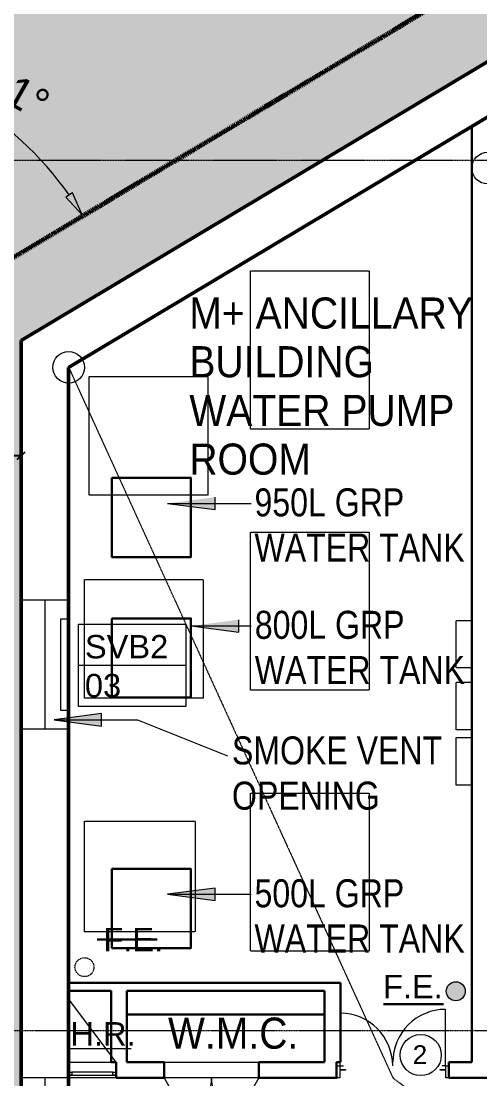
# Model space of a CAD drawing. Header units: millimetres. Extents: x -309924 to 219496, y -330797 to 211873.
# Drawn here: x 9601 to 15402, y 151843 to 165214 of the extents above; entities that cross this region are included whole.
import ezdxf

# ---------------------------------------------------------------- set-up
doc = ezdxf.new("R2010")
doc.units = ezdxf.units.MM
for name, pattern in [('Dash', [6, 3, -3]), ('Dash2', [3, 1.5, -1.5]), ('Double dash', [24.5, 10, -3, 2, -3, 2, -4.5]), ('Double dash_2_', [42.8625, 15.875, -4.7625, 6.35, -4.7625, 6.35, -4.7625]), ('Grid Line', [21, 12, -3, 3, -3]), ('IMPORT-Hidden_samll_', [3, 2, -1]), ('Overhead', [1.8, 1.2, -0.6])]:
    doc.linetypes.add(name, pattern=pattern)
for name, color, linetype, lineweight in [('0-1', 7, 'Continuous', 5), ('0-3', 7, 'Double dash_2_', 50), ('A-ANNO-DIMS', 7, 'Continuous', 9), ('A-ANNO-NOTE', 7, 'Continuous', 5), ('A-ANNO-NOTE-1', 7, 'Continuous', 20), ('A-DETL-3', 102, 'Overhead', 5), ('A-DETL-HDLN-1', 7, 'Dash2', 5), ('A-DETL-THIN', 7, 'Continuous', 5), ('A-DOOR', 7, 'Continuous', 5), ('A-DOOR-FRAM', 7, 'Continuous', 5), ('A-GENM', 7, 'Continuous', 5), ('A-GLAZ', 7, 'Continuous', 5), ('A-GLAZ-1', 7, 'Continuous', 18), ('A-WALL-2', 7, 'Continuous', 35), ('C-PROP-LINE', 7, 'Double dash', 70), ('C-PROP-LINE-1', 7, 'Double dash_2_', 50), ('G-ANNO-TEXT', 7, 'Continuous', 5), ('I-WALL', 7, 'Continuous', 9), ('I-WALL-3', 7, 'Continuous', 18), ('OAP280_W', 210, 'Continuous', 50), ('Q-SPCQ', 7, 'Continuous', 5), ('REMOVED', 5, 'Dash', 5), ('S-GRID-1', 7, 'Grid Line', 5), ('UNDERLINE', 10, 'Continuous', 30)]:
    doc.layers.add(name, color=color, linetype=linetype, lineweight=lineweight)
doc.layers.add('A-DETL-GENF-5', color=7, linetype='Continuous', lineweight=9, true_color=0x525252)
doc.layers.add('E-EQMT', color=7, linetype='IMPORT-Hidden_samll_', lineweight=5, true_color=0x656565)
doc.styles.add('Arial Narrow_1', font='ARIALN.TTF', dxfattribs={"height": 294.984802})
doc.styles.add('Arial_1', font='arial.ttf', dxfattribs={"height": 393.413174})
doc.styles.add('Arial_10', font='arial.ttf', dxfattribs={"height": 295.05988})
doc.styles.add('Arial_2', font='arial.ttf', dxfattribs={"height": 1.475299})
doc.styles.add('Arial_5', font='arial.ttf', dxfattribs={"width": 0.9, "height": 393.413174})
doc.styles.add('Arial_6', font='arial.ttf', dxfattribs={"height": 1.18024})
doc.styles.add('Arial_9', font='arial.ttf', dxfattribs={"width": 0.8, "height": 393.413174})
doc.dimstyles.new('STR_mm_D2_5_Tick_14', dxfattribs={"dimscale": 304.8, "dimtxt": 125, "dimasz": 0.328084, "dimexe": 0.393701, "dimexo": 0.246063, "dimgap": 0.049213, "dimtad": 1, "dimdec": 0, "dimzin": 0, "dimdsep": 46, "dimtxsty": 'Arial_9', "dimblk1": 'OBLIQUE', "dimblk2": 'OBLIQUE', "dimsah": 1, "dimcen": 0.09, "dimadec": 1, "dimazin": 0, "dimtfac": 1, "dimtdec": 4, "dimtix": 1, "dimtmove": 0, "dimatfit": 3, "dimfxl": 1, "dimtvp": 1, "dimtolj": 1, "dimtzin": 0, "dimarcsym": 2})

# ---------------------------------------------------------------- blocks, each defined once
blk = doc.blocks.new('ARC_ANN_HR_HOSE-REEL - ARC_ANN_HR_HOSE-REEL-881492-B2_F PLAN _2 OF 2_')
at = {"layer": 'A-ANNO-NOTE-1'}
blk.add_line((-1.804, 0), (2.187, 0), dxfattribs=at)
at = {"layer": 'A-ANNO-NOTE', "insert": (0.406, 1.662), "char_height": 1.4753, "width": 4.896, "attachment_point": 2, "line_spacing_factor": 0.938532, "style": 'Arial_2'}
blk.add_mtext('H.R.', dxfattribs=at)
blk = doc.blocks.new('ARC_ANN_FIRE-RATING_two_ - none-909955-B2_F PLAN _2 OF 2_')
at = {"layer": 'A-ANNO-NOTE'}
blk.add_circle((0, 0), 1.3, dxfattribs=at)
at = {"layer": 'A-ANNO-NOTE', "insert": (-0.05, 0.62), "char_height": 1.18, "width": 1.0944, "attachment_point": 2, "line_spacing_factor": 0.938532, "style": 'Arial_6'}
blk.add_mtext('2', dxfattribs=at)
blk = doc.blocks.new('ARC_TFP_FS_HR Cabinet_Side open - FS_HR_SIDE-7615963-B2_F PLAN _2 OF 2_')
at = {"layer": 'Q-SPCQ'}
blk.add_line((-300, 800), (300, 0), dxfattribs=at)
blk = doc.blocks.new('ARC_WIN_SPECIAL EQUIPMENT - 600w X 900h-28601958-B2_F PLAN _2 OF 2_')
at = {"layer": 'A-GLAZ'}
blk.add_line((260, -30), (-260, -30), dxfattribs=at)
at = {"layer": 'A-GLAZ-1'}
for p, q in [((-300, -30), (-260, -30)), ((-260, -65), (-300, -65)), ((-295, -65), (295, -65)), ((-295, -100), (-295, -65)), ((295, -100), (-295, -100)), ((-260, -30), (-260, -65)), ((260, -65), (260, -30)), ((260, -30), (300, -30)), ((300, -65), (260, -65)), ((295, -65), (295, -100))]:
    blk.add_line(p, q, dxfattribs=at)
blk = doc.blocks.new('ARC_DOOR_M50_DOUBLE_METAL - 1200x2100mm-37191930-B2_F PLAN _2 OF 2_')
at = {"layer": 'A-DOOR'}
for p, q in [((-667, -52), (-623, -52)), ((-667, -52), (-667, -765.5)), ((667, -52), (623, -52)), ((667, -52), (667, -717.5))]:
    blk.add_line(p, q, dxfattribs=at)
for centre, start, end in [((-667, -100), 270, 0), ((667, -52), 180, 270)]:
    blk.add_arc(centre, 665.5, start, end, dxfattribs=at)
at = {"layer": 'A-DOOR-FRAM'}
for p, q in [((-707, 100), (-670, 100)), ((-670, 100), (-670, 2)), ((-670, 2), (-600, 2)), ((-600, 2), (-600, -5)), ((600, 2), (670, 2)), ((600, -5), (600, 2)), ((670, 100), (707, 100)), ((670, 2), (670, 100)), ((-670, -52), (-707, -52)), ((-670, -5), (-670, -52)), ((-600, -5), (-670, -5)), ((670, -5), (600, -5)), ((670, -52), (670, -5)), ((707, -52), (670, -52))]:
    blk.add_line(p, q, dxfattribs=at)
blk = doc.blocks.new('Louvre Panel - Louvre Panel-36647707-B2_F PLAN _2 OF 2_')
at = {"layer": 'A-GENM'}
for p, q in [((-580, 0), (580, 0)), ((-580, -100), (-580, 0)), ((580, 0), (580, -100)), ((580, -100), (-580, -100))]:
    blk.add_line(p, q, dxfattribs=at)
blk = doc.blocks.new('Family - ___-2785461-B2_F PLAN _2 OF 2_')
at = {"layer": 'C-PROP-LINE'}
blk.add_line((56581, 190357), (-244, 156403), dxfattribs=at)
blk = doc.blocks.new('Family - ___-36030423-B2_F PLAN _2 OF 2_')
at = {"layer": 'C-PROP-LINE'}
blk.add_line((56581, 190357), (-244, 156403), dxfattribs=at)
blk = doc.blocks.new('Family - ___-3197506-B2_F PLAN _2 OF 2_')
at = {"layer": 'C-PROP-LINE-1'}
blk.add_line((56581, 190357), (-244, 156403), dxfattribs=at)
blk = doc.blocks.new('_Oblique')
at = {"color": 0, "linetype": 'ByBlock', "lineweight": -2}
blk.add_line((-0.5, -0.5), (0.5, 0.5), dxfattribs=at)
blk = doc.blocks.new('*D326')
at = {"layer": 'A-ANNO-DIMS', "color": 0, "lineweight": -2, "transparency": 16777216}
for p, q in [((5580, 160057), (5580, 159601)), ((9601, 160049), (9601, 159601)), ((9601, 159721), (5580, 159721))]:
    blk.add_line(p, q, dxfattribs=at)
at = {"layer": 'Defpoints', "color": 0, "transparency": 16777216}
for p in [(5580, 160132), (9601, 160124), (5580, 159721)]:
    blk.add_point(p, dxfattribs=at)
at = {"layer": 'A-ANNO-DIMS', "color": 0, "lineweight": -2, "transparency": 16777216, "xscale": 99.99999999999999, "yscale": 99.99999999999999, "zscale": 99.99999999999999, "rotation": 180}
blk.add_blockref('_Oblique', (5580, 159721), dxfattribs=at)
at = {"layer": 'A-ANNO-DIMS', "color": 0, "lineweight": -2, "transparency": 16777216, "xscale": 99.99999999999999, "yscale": 99.99999999999999, "zscale": 99.99999999999999}
blk.add_blockref('_Oblique', (9601, 159721), dxfattribs=at)
at = {"layer": 'A-ANNO-DIMS', "color": 0, "transparency": 16777216, "insert": (7454, 159937), "char_height": 393.4, "attachment_point": 5, "style": 'Arial_1'}
blk.add_mtext('\\A1;4021', dxfattribs=at)
blk = doc.blocks.new('ARC_ANN_SV - SVB2-674244-B2_F PLAN _2 OF 2_')
at = {"layer": 'A-ANNO-NOTE'}
for p, q in [((-3.5, -2.6), (-3.5, 2.6)), ((-3.5, 2.6), (3.3, 2.6)), ((3.3, 2.6), (3.3, -2.6)), ((-3.5, 0), (3.3, 0)), ((3.3, -2.6), (-3.5, -2.6))]:
    blk.add_line(p, q, dxfattribs=at)
blk = doc.blocks.new('ARC_ACCESS_PANEL_SINGLE_TIMBER_TYPE11 - 600w x 2000h-35829375-B2_F PLAN _2 OF 2_')
at = {"layer": 'A-DOOR'}
blk.add_line((425, 75), (125, 595), dxfattribs=at)
blk.add_arc((425, 75), 600, 120, 180, dxfattribs=at)
blk = doc.blocks.new('ARC_ACCESS_PANEL_SINGLE_TIMBER_TYPE11 - 600w x 2000h-35829374-B2_F PLAN _2 OF 2_')
at = {"layer": 'A-DOOR'}
blk.add_line((425, -75), (125, -595), dxfattribs=at)
blk.add_arc((425, -75), 600, 180, 240, dxfattribs=at)

msp = doc.modelspace()

# ---------------------------------------------------------------- hatches: boundary and pattern name
at = {"layer": 'A-ANNO-DIMS'}
msp.add_hatch(color=256, dxfattribs=at).paths.add_polyline_path([(10370.8, 162765.8), (10249.6, 163044.7), (10165.7, 162990.3)], flags=0)
at = {"layer": 'A-DETL-GENF-5'}
h = msp.add_hatch(dxfattribs=at)
h.set_pattern_fill('FP_5', color=256, style=0, pattern_type=2)
h.set_pattern_definition([(45, (0, 0), (1e-13, 1796.051), [1270, -1270]), (45, (-336.8, 336.8), (1e-13, 1796.051), [1270, -1270]), (45, (-673.5, 673.5), (1e-13, 1796.051), [1270, -1270]), (135, (-673.5, 898), (-1796.051, 1e-13), [1270, -1270]), (135, (-336.8, 1234.8), (-1796.051, 1e-13), [1270, -1270]), (135, (0, 1571.5), (-1796.051, 1e-13), [1270, -1270])])
h.paths.add_polyline_path([(9600.4, 129032.5), (9601.2, 161178.1), (78643.5, 202430.8), (123587.6, 202430.6), (123586.1, 139689.7), (115551, 129032.5), (116650, 129032.5), (123219.4, 137750.4), (124355.1, 137750.4), (124462.4, 151156.8), (124469, 204683.5), (-4678.3, 204683.5), (-4667.2, 161414.7), (-1657.7, 160831.2), (3415.6, 163862.5), (5580.2, 160240), (506.8, 157208.6), (-1654.1, 160825.1), (-4667.8, 161403.5), (-4678.3, 129032.5), (7685, 129032.5)])
at = {"layer": 'G-ANNO-TEXT'}
for points in [[(11452.6, 159118), (12052.6, 159039), (12052.6, 159197)], [(11752.9, 157569), (12352.9, 157490), (12352.9, 157648)], [(10016.3, 156381.3), (10616.3, 156302.4), (10616.3, 156460.3)], [(11452.6, 154176), (12052.6, 154097), (12052.6, 154255)]]:
    msp.add_hatch(color=256, dxfattribs=at).paths.add_polyline_path(points, flags=0)
at = {"layer": 'UNDERLINE'}
h = msp.add_hatch(color=256, dxfattribs=at)
h.dxf.hatch_style = 1
edge = h.paths.add_edge_path()
edge.add_arc((15097.9, 152950.1), 120, 0, 360)

# ---------------------------------------------------------------- linework, layer by layer
at = {"layer": 'A-ANNO-DIMS'}
for p, q in [((10249.6, 163044.7), (10165.7, 162990.3)), ((10370.8, 162765.8), (10249.6, 163044.7)), ((10165.7, 162990.3), (10370.8, 162765.8))]:
    msp.add_line(p, q, dxfattribs=at)
msp.add_arc((6851.2, 160662.7), 4100, 35.05244, 85.80644, dxfattribs=at)
at = {"layer": 'A-ANNO-NOTE'}
msp.add_circle((15097.9, 152950.1), 120, dxfattribs=at)
at = {"layer": 'A-DETL-3'}
for p, q in [((9600.4, 157900.7), (10201.2, 157900.7)), ((9900.8, 157900.7), (9900.8, 156269.8)), ((9600.4, 156269.8), (10201.2, 156269.8)), ((10201.2, 151856.1), (9601.3, 151856.1)), ((9901.2, 151856.1), (9901.2, 146231.2))]:
    msp.add_line(p, q, dxfattribs=at)
at = {"layer": 'A-DETL-HDLN-1'}
for p, q in [((10201.2, 160837.7), (14302.7, 151856.1)), ((14302.7, 151856.1), (28970.9, 140913.8))]:
    msp.add_line(p, q, dxfattribs=at)
at = {"layer": 'A-DETL-THIN'}
for centre in [(15501.2, 163356.1), (10201.2, 160837.7)]:
    msp.add_circle(centre, 200, dxfattribs=at)
at = {"layer": 'A-WALL-2'}
for p, q in [((41581.5, 180286.8), (9601.2, 161178.1)), ((10201.2, 160837.7), (36101.3, 176313.4)), ((9601.2, 161178.1), (9601.1, 129032.5)), ((10201.2, 157659.8), (10201.2, 160837.7)), ((10201.2, 150331.1), (10201.2, 156499.8))]:
    msp.add_line(p, q, dxfattribs=at)
at = {"layer": 'E-EQMT', "flags": 128}
for points in [[(12501.2, 162056.1), (14001.2, 162056.1), (14001.2, 160056.1), (12501.2, 160056.1)], [(10462.6, 160723), (11962.6, 160723), (11962.6, 159223), (10462.6, 159223)], [(12501.2, 158756.1), (14001.2, 158756.1), (14001.2, 156756.1), (12501.2, 156756.1)], [(10401.2, 158156.1), (11901.2, 158156.1), (11901.2, 156656.1), (10401.2, 156656.1)], [(15101.2, 157637.3), (15301.2, 157637.3), (15301.2, 157037.3), (15101.2, 157037.3)], [(15101.2, 156857.3), (15301.2, 156857.3), (15301.2, 156257.3), (15101.2, 156257.3)], [(15101.2, 156157.3), (15301.2, 156157.3), (15301.2, 155557.3), (15101.2, 155557.3)], [(12501.2, 155456.1), (14001.2, 155456.1), (14001.2, 153456.1), (12501.2, 153456.1)], [(10401.2, 155102.5), (11801.2, 155102.5), (11801.2, 153702.5), (10401.2, 153702.5)]]:
    msp.add_lwpolyline(points, close=True, dxfattribs=at)
at = {"layer": 'G-ANNO-TEXT'}
for p, q in [((11452.6, 159118), (12052.6, 159039)), ((11452.6, 159118), (12510.3, 159118)), ((12052.6, 159039), (12052.6, 159197)), ((12352.9, 157490), (12352.9, 157648)), ((11752.9, 157569), (12510.3, 157569)), ((11752.9, 157569), (12352.9, 157490)), ((10616.3, 156460.3), (10016.3, 156381.3)), ((10616.3, 156302.4), (10616.3, 156460.3)), ((10016.3, 156381.3), (10616.3, 156302.4)), ((10016.3, 156381.3), (11074, 156381.3)), ((11074, 156381.3), (12212.2, 155928.7)), ((12052.6, 154255), (11452.6, 154176)), ((11452.6, 154176), (12052.6, 154097)), ((11452.6, 154176), (12510.3, 154176)), ((12052.6, 154097), (12052.6, 154255))]:
    msp.add_line(p, q, dxfattribs=at)
at = {"layer": 'I-WALL', "lineweight": 30}
for p, q in [((15501.2, 164004.5), (15301.2, 163885)), ((15301.2, 163885), (15301.2, 152056.1)), ((13638.2, 153056.1), (10201.2, 153056.1)), ((10201.2, 153056.1), (10201.2, 152956.1)), ((13638.2, 152056.1), (13638.2, 153056.1)), ((10201.2, 152956.1), (10738.2, 152956.1)), ((10738.2, 152956.1), (10738.2, 152056.1)), ((10938.2, 152056.1), (10938.2, 152956.1)), ((10938.2, 152956.1), (13438.2, 152956.1)), ((13438.2, 152956.1), (13438.2, 152056.1)), ((10938.2, 152656.1), (13438.2, 152656.1)), ((10801.2, 152056.1), (10738.2, 152056.1)), ((10801.2, 152056.1), (10801.2, 151856.1)), ((11407.7, 152056.1), (10938.2, 152056.1)), ((11407.7, 151856.1), (11407.7, 152056.1)), ((13438.2, 152056.1), (12607.7, 152056.1)), ((12607.7, 152056.1), (12607.7, 151856.1)), ((13638.2, 152056.1), (13588.2, 152056.1)), ((13588.2, 151856.1), (13588.2, 152056.1)), ((15301.2, 152056.1), (15008.2, 152056.1)), ((15008.2, 152056.1), (15008.2, 151856.1)), ((10801.2, 151856.1), (11407.7, 151856.1)), ((12607.7, 151856.1), (13594.2, 151856.1)), ((15008.2, 151856.1), (16551.2, 151856.1))]:
    msp.add_line(p, q, dxfattribs=at)
for points in [[(10748.2, 159439.3), (11748.2, 159439.3), (11748.2, 158439.3), (10748.2, 158439.3)], [(10748.2, 157663.3), (11748.2, 157663.3), (11748.2, 156663.3), (10748.2, 156663.3)], [(10748.2, 154497.3), (11748.2, 154497.3), (11748.2, 153497.3), (10748.2, 153497.3)]]:
    msp.add_lwpolyline(points, close=True, dxfattribs=at)
at = {"layer": 'I-WALL-3'}
for p, q in [((10201.2, 152056.1), (10738.2, 152056.1)), ((11407.7, 152056.1), (12607.7, 152056.1)), ((10206.2, 151856.1), (10201.2, 151856.1)), ((10801.2, 151856.1), (10796.2, 151856.1)), ((12607.7, 151856.1), (11407.7, 151856.1))]:
    msp.add_line(p, q, dxfattribs=at)
at = {"layer": 'OAP280_W'}
for p, q in [((41581.5, 180286.8), (9601.3, 161178)), ((10201.3, 160837.5), (36101.3, 176313.3)), ((9601.3, 161178), (9601.3, 135395.4)), ((10201.3, 145191.1), (10201.3, 160837.5))]:
    msp.add_line(p, q, dxfattribs=at)
at = {"layer": 'REMOVED'}
msp.add_circle((10401.7, 153255.2), 120, dxfattribs=at)
at = {"layer": 'S-GRID-1'}
for p, q in [((-10508.1, 163456.2), (128177.4, 163455.5)), ((-10508.2, 152456.2), (128177.4, 152455.5))]:
    msp.add_line(p, q, dxfattribs=at)
at = {"layer": 'UNDERLINE'}
for points in [[(11322.5, 153603.8), (10562.4, 153603.8)], [(14944.2, 152787.6), (14184.1, 152787.6)]]:
    msp.add_lwpolyline(points, dxfattribs=at)

# ---------------------------------------------------------------- block references
at = {"layer": '0-1'}
for name, p, rotation in [('Family - ___-2785461-B2_F PLAN _2 OF 2_', (0, 0), 359.9997000009001), ('Family - ___-36030423-B2_F PLAN _2 OF 2_', (0, 0), 359.9997000009001), ('Louvre Panel - Louvre Panel-36647707-B2_F PLAN _2 OF 2_', (10201.2, 157079.8), 269.9996999999998), ('ARC_TFP_FS_HR Cabinet_Side open - FS_HR_SIDE-7615963-B2_F PLAN _2 OF 2_', (10501.2, 152856.1), 179.9997000009), ('ARC_DOOR_M50_DOUBLE_METAL - 1200x2100mm-37191930-B2_F PLAN _2 OF 2_', (14301.2, 151956.1), 179.9997000009), ('ARC_WIN_SPECIAL EQUIPMENT - 600w X 900h-28601958-B2_F PLAN _2 OF 2_', (10501.2, 151956.1), 359.9997000009001), ('ARC_ACCESS_PANEL_SINGLE_TIMBER_TYPE11 - 600w x 2000h-35829375-B2_F PLAN _2 OF 2_', (11832.7, 151931.1), 179.9997000009), ('ARC_ACCESS_PANEL_SINGLE_TIMBER_TYPE11 - 600w x 2000h-35829374-B2_F PLAN _2 OF 2_', (12182.7, 151931.1), 359.9997000009001)]:
    msp.add_blockref(name, p, dxfattribs=dict(at, rotation=rotation))
at = {"layer": '0-3', "rotation": 359.9997000009001}
msp.add_blockref('Family - ___-3197506-B2_F PLAN _2 OF 2_', (0, 0), dxfattribs=at)
at = {"layer": 'A-ANNO-NOTE', "xscale": 200, "yscale": 200, "zscale": 200}
for name, p in [('ARC_ANN_SV - SVB2-674244-B2_F PLAN _2 OF 2_', (11025.1, 157072.4)), ('ARC_ANN_HR_HOSE-REEL - ARC_ANN_HR_HOSE-REEL-881492-B2_F PLAN _2 OF 2_', (10555.3, 152227.5)), ('ARC_ANN_FIRE-RATING_two_ - none-909955-B2_F PLAN _2 OF 2_', (14654.6, 152143.9))]:
    msp.add_blockref(name, p, dxfattribs=at)

# ---------------------------------------------------------------- texts
at = {"layer": 'A-ANNO-DIMS', "insert": (9177, 164761.7), "char_height": 393.41, "width": 2265.6, "attachment_point": 2, "rotation": 330.42944, "line_spacing_factor": 0.938532, "style": 'Arial_1'}
msp.add_mtext('59.141°', dxfattribs=at)
at = {"layer": 'A-ANNO-NOTE', "char_height": 295.06, "line_spacing_factor": 0.938532}
for s, insert, width, attachment_point, style in [('SVB2', (10407.2, 157454.1), 1256.4, 1, 'Arial_10'), ('03', (10407.2, 156962.4), 547.2, 1, 'Arial_10'), ('F.E.', (14554.7, 153157.5), 900, 2, 'Arial_2')]:
    msp.add_mtext(s, dxfattribs=dict(at, insert=insert, width=width, attachment_point=attachment_point, style=style))
at = {"layer": 'G-ANNO-TEXT', "attachment_point": 1}
for s, insert, char_height, width, line_spacing_factor, style in [('M+ ANCILLARY\\PBUILDING\\PWATER PUMP\\PROOM', (11727.7, 161721.3), 393.413, 4238.4, 0.938532, 'Arial_5'), ('950L GRP WATER TANK', (12552.5, 159308.1), 353.982, 2967.092, 0.968573, 'Arial Narrow_1'), ('800L GRP WATER TANK', (12556.3, 157759.9), 353.982, 2967.092, 0.968573, 'Arial Narrow_1'), ('SMOKE VENT OPENING ', (12267.2, 156172.1), 353.982, 3761.65, 0.968573, 'Arial Narrow_1'), ('500L GRP WATER TANK', (12552.5, 154366.1), 353.982, 2967.092, 0.968573, 'Arial Narrow_1'), ('\\pi-151.68;W.M.C.', (11609.6, 152617.7), 393.413, 1296, 0.938532, 'Arial_5')]:
    msp.add_mtext(s, dxfattribs=dict(at, insert=insert, char_height=char_height, width=width, line_spacing_factor=line_spacing_factor, style=style))
at = {"layer": 'REMOVED', "insert": (11019.9, 153751.8), "char_height": 295.06, "width": 900, "attachment_point": 2, "line_spacing_factor": 0.938532, "style": 'Arial_2'}
msp.add_mtext('F.E.', dxfattribs=at)

# ---------------------------------------------------------------- dimensions: what is measured, and where the dimension line sits
at = {"layer": 'A-ANNO-DIMS'}
dim = msp.add_linear_dim(base=(5580.2, 159721.5), p1=(9601.3, 160124.1), p2=(5580.2, 160132.4), dimstyle='STR_mm_D2_5_Tick_14', override={"dimpost": '<>', "dimtxsty": 'Arial_1', "dimfxl": 5510}, dxfattribs=at)
dim.commit()
dim.dimension.update_dxf_attribs({"geometry": '*D326', "text_midpoint": (7453.6, 159721.5), "dimtype": 160})

doc.saveas('drawing.dxf')
